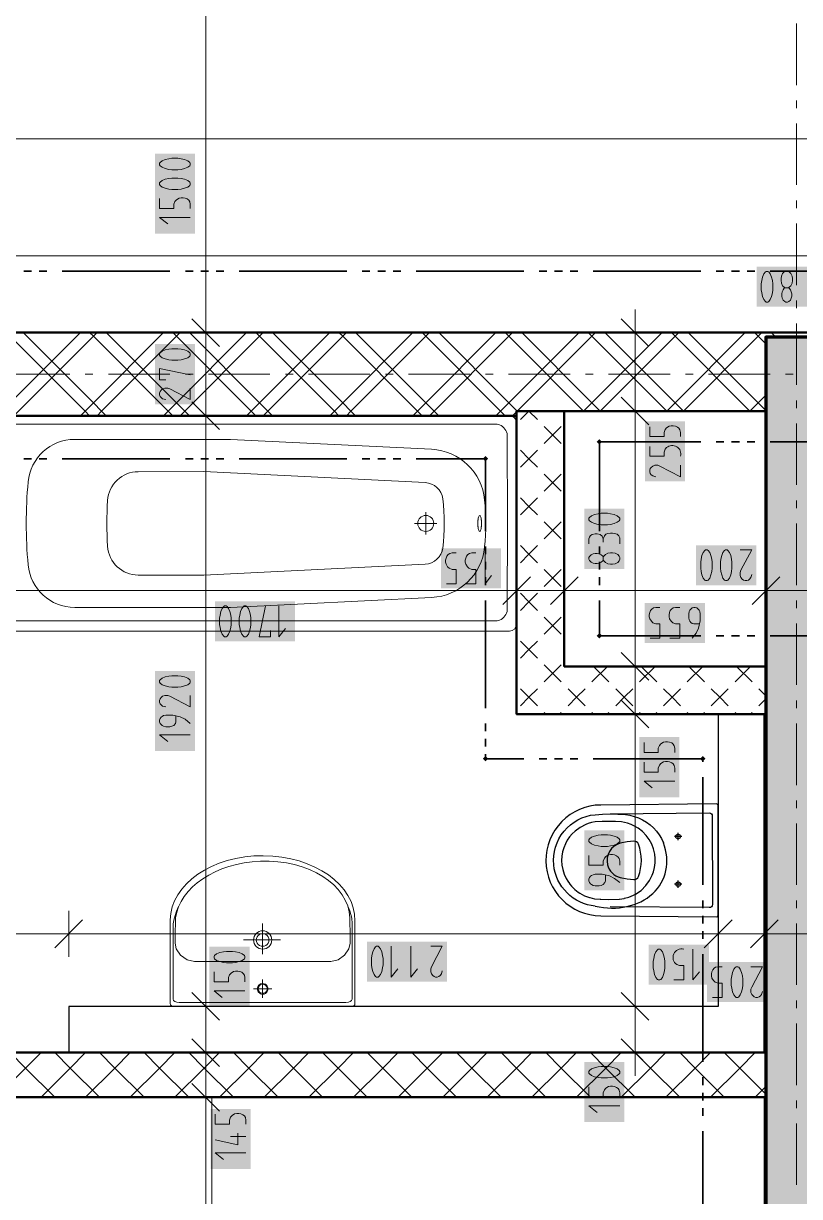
# Model space of a CAD drawing. Header units: millimetres. Extents: x 0 to 594, y 0 to 420.
# Drawn here: x 212.02 to 235.12, y 196.86 to 231.78 of the extents above; entities that cross this region are included whole.
import ezdxf

# ---------------------------------------------------------------- set-up
doc = ezdxf.new("R2010")
doc.units = ezdxf.units.MM
doc.header["$LTSCALE"] = 8
for name, color, linetype in [('PDF_Instalacni prizdivka do 1m', 7, 'Continuous'), ('PDF_Koty delkove', 7, 'Continuous'), ('PDF_Kuchyne', 7, 'Continuous'), ('PDF_Osy hlavni', 7, 'Continuous'), ('PDF_Pozarni useky', 7, 'Continuous'), ('PDF_Pricky CP', 7, 'Continuous'), ('PDF_Pricky zdene', 7, 'Continuous'), ('PDF_Sanita', 7, 'Continuous'), ('PDF_Steny akusticke', 7, 'Continuous'), ('PDF_Steny obvodove nosne', 7, 'Continuous')]:
    doc.layers.add(name, color=color, linetype=linetype)

msp = doc.modelspace()

# ---------------------------------------------------------------- hatches: boundary and pattern name
at = {"layer": 'PDF_Steny obvodove nosne', "true_color": 0xc0c0c0, "transparency": 33554559}
msp.add_hatch(color=9, dxfattribs=at).paths.add_polyline_path([(235.946, 143.443), (235.946, 222.437), (234.114, 222.437), (234.114, 143.26), (235.946, 143.26)])

# ---------------------------------------------------------------- linework, layer by layer
at = {"layer": 'PDF_Instalacni prizdivka do 1m', "lineweight": 25}
msp.add_lwpolyline([(234.068, 201.143), (234.068, 211.218), (232.694, 211.218), (232.694, 202.517), (213.369, 202.517), (213.369, 201.143), (232.694, 201.143)], close=True, dxfattribs=at)
at = {"layer": 'PDF_Koty delkove', "lineweight": 18}
for points in [[(217.445, 145.412), (217.445, 177.641), (217.445, 178.992), (217.445, 192.742), (217.445, 199.815), (217.445, 201.143), (217.445, 202.517), (217.445, 220.102), (217.445, 222.575), (217.445, 236.313), (217.445, 238.603), (217.445, 241.075), (217.445, 268.231), (217.445, 269.559), (217.445, 288.838), (217.445, 313.476), (217.445, 316.956)], [(492.987, 228.341), (475.377, 228.341), (472.422, 228.341), (457.634, 228.341), (456.306, 228.341), (177.604, 228.341)], [(216.62, 227.177), (216.437, 227.177), (216.346, 227.165), (216.239, 227.141), (216.148, 227.104), (216.086, 227.056), (216.072, 227.031), (216.072, 226.982), (216.086, 226.957), (216.148, 226.909), (216.239, 226.872), (216.346, 226.847), (216.437, 226.835), (216.62, 226.835), (216.712, 226.847), (216.819, 226.872), (216.91, 226.909), (216.972, 226.957), (216.987, 226.982), (216.987, 227.031), (216.972, 227.056), (216.91, 227.104), (216.819, 227.141), (216.712, 227.165), (216.62, 227.177)], [(216.072, 226.566), (216.072, 226.273), (216.498, 226.273), (216.498, 226.395), (216.529, 226.48), (216.575, 226.529), (216.651, 226.578), (216.712, 226.59), (216.773, 226.59), (216.834, 226.578), (216.895, 226.554), (216.941, 226.517), (216.972, 226.468), (216.987, 226.395), (216.987, 226.273)], [(216.987, 226.003), (216.072, 226.003), (216.315, 225.808)], [(309.033, 224.856), (299.096, 224.856), (296.76, 224.856), (288.7, 224.856), (286.365, 224.856), (276.428, 224.856), (269.742, 224.856), (200.318, 224.856), (193.632, 224.856), (186.58, 224.856), (177.604, 224.856), (176.276, 224.856), (151.365, 224.856)], [(234.809, 224.382), (234.76, 224.398), (234.712, 224.398), (234.663, 224.382), (234.613, 224.337), (234.577, 224.26), (234.565, 224.184)], [(234.565, 224.184), (234.565, 224.122), (234.577, 224.046), (234.613, 223.97), (234.663, 223.924), (234.687, 223.909), (234.785, 223.909), (234.809, 223.924), (234.858, 223.97), (234.895, 224.046), (234.908, 224.122), (234.908, 224.184), (234.895, 224.26), (234.858, 224.337), (234.809, 224.382)], [(234.785, 223.909), (234.809, 223.893), (234.846, 223.847), (234.87, 223.787), (234.883, 223.726), (234.883, 223.664), (234.87, 223.604), (234.846, 223.542), (234.797, 223.497), (234.76, 223.482), (234.712, 223.482), (234.675, 223.497), (234.626, 223.542), (234.602, 223.604), (234.589, 223.664), (234.589, 223.726), (234.602, 223.787), (234.626, 223.847), (234.663, 223.893), (234.687, 223.909)], [(230.224, 222.575), (230.224, 223.262)], [(217.857, 222.163), (217.033, 222.987)], [(230.636, 222.163), (229.812, 222.987)], [(218.132, 222.575), (217.445, 222.575), (216.758, 222.575)], [(230.911, 222.575), (230.224, 222.575), (229.537, 222.575)], [(230.224, 201.143), (230.224, 201.189), (230.224, 202.517), (230.224, 203.104), (230.224, 211.218), (230.224, 212.637), (230.224, 220.239), (230.224, 222.575)], [(216.62, 222.097), (216.437, 222.097), (216.346, 222.084), (216.239, 222.06), (216.148, 222.023), (216.086, 221.975), (216.072, 221.95), (216.072, 221.902), (216.086, 221.877), (216.148, 221.828)], [(216.148, 221.828), (216.239, 221.792), (216.346, 221.767), (216.437, 221.754), (216.62, 221.754), (216.712, 221.767), (216.819, 221.792), (216.91, 221.828), (216.972, 221.877), (216.987, 221.902), (216.987, 221.95), (216.972, 221.975), (216.91, 222.023), (216.819, 222.06), (216.712, 222.084), (216.62, 222.097)], [(216.254, 221.167), (216.072, 221.167), (216.072, 221.51), (216.987, 221.314)], [(216.987, 220.923), (216.987, 220.58), (216.377, 220.898), (216.315, 220.923), (216.224, 220.923), (216.163, 220.898), (216.117, 220.862), (216.086, 220.825), (216.072, 220.776), (216.072, 220.727), (216.086, 220.678), (216.117, 220.642), (216.163, 220.605), (216.254, 220.58)], [(217.857, 219.69), (217.033, 220.514)], [(230.636, 219.827), (229.812, 220.651)], [(218.132, 220.102), (217.445, 220.102), (216.758, 220.102)], [(230.911, 220.239), (230.224, 220.239), (229.537, 220.239)], [(230.658, 219.775), (230.658, 219.482), (231.085, 219.482), (231.085, 219.604), (231.116, 219.689), (231.162, 219.739), (231.238, 219.787), (231.298, 219.799), (231.359, 219.799), (231.421, 219.787), (231.481, 219.763), (231.527, 219.726), (231.558, 219.678), (231.574, 219.604), (231.574, 219.482)], [(231.574, 218.625), (231.574, 218.283), (230.963, 218.601), (230.901, 218.625), (230.81, 218.625), (230.749, 218.601), (230.704, 218.564), (230.672, 218.528), (230.658, 218.478), (230.658, 218.43), (230.672, 218.381), (230.704, 218.344), (230.749, 218.307), (230.84, 218.283)], [(228.85, 216.292), (228.85, 216.439), (228.865, 216.488), (228.896, 216.536), (228.942, 216.561), (229.033, 216.586), (229.094, 216.586), (229.186, 216.561), (229.247, 216.512), (229.277, 216.439), (229.277, 216.341)], [(229.735, 216.524), (229.689, 216.573), (229.613, 216.597), (229.552, 216.61), (229.491, 216.61), (229.414, 216.597), (229.354, 216.573), (229.308, 216.524), (229.277, 216.439)], [(229.766, 216.292), (229.766, 216.463), (229.735, 216.524)], [(224.607, 215.101), (224.901, 215.101), (224.901, 215.528), (224.778, 215.528), (224.693, 215.559), (224.644, 215.604), (224.596, 215.68), (224.583, 215.741), (224.583, 215.802), (224.596, 215.864), (224.62, 215.924), (224.656, 215.97), (224.705, 216.001), (224.778, 216.017), (224.901, 216.017)], [(225.194, 215.101), (225.488, 215.101), (225.488, 215.528), (225.365, 215.528), (225.28, 215.559), (225.231, 215.604), (225.183, 215.68), (225.17, 215.741), (225.17, 215.802), (225.183, 215.864), (225.207, 215.924), (225.244, 215.97), (225.292, 216.001), (225.365, 216.017), (225.488, 216.017)], [(225.757, 216.017), (225.757, 215.101), (225.952, 215.344)], [(229.277, 215.802), (229.262, 215.778), (229.216, 215.742), (229.155, 215.717), (229.094, 215.705), (229.033, 215.705), (228.972, 215.717), (228.911, 215.742), (228.865, 215.791), (228.85, 215.827), (228.85, 215.876), (228.865, 215.913), (228.911, 215.962), (228.972, 215.986), (229.033, 215.998), (229.094, 215.998), (229.155, 215.986), (229.216, 215.962), (229.262, 215.925), (229.277, 215.901)], [(229.552, 216.023), (229.491, 216.023), (229.414, 216.01), (229.338, 215.974), (229.293, 215.925), (229.277, 215.901), (229.277, 215.802), (229.293, 215.778), (229.338, 215.729), (229.414, 215.692), (229.491, 215.68), (229.552, 215.68), (229.628, 215.692), (229.705, 215.729), (229.751, 215.778), (229.766, 215.827), (229.766, 215.876), (229.751, 215.925), (229.705, 215.974), (229.628, 216.01), (229.552, 216.023)], [(232.481, 215.362), (232.506, 215.469), (232.518, 215.559), (232.518, 215.743), (232.506, 215.834), (232.481, 215.941), (232.444, 216.033), (232.396, 216.094), (232.371, 216.11), (232.322, 216.11), (232.297, 216.094), (232.249, 216.033), (232.212, 215.941), (232.188, 215.834), (232.175, 215.743)], [(233.35, 216.11), (233.692, 216.11), (233.374, 215.499), (233.35, 215.438), (233.35, 215.346), (233.374, 215.285), (233.411, 215.24), (233.447, 215.209), (233.496, 215.194), (233.545, 215.194), (233.594, 215.209), (233.631, 215.24), (233.667, 215.285), (233.692, 215.376)], [(226.695, 215.583), (226.695, 214.896), (226.695, 214.209)], [(228.115, 215.583), (228.115, 214.896), (228.115, 214.209)], [(232.175, 215.743), (232.175, 215.559), (232.188, 215.469), (232.212, 215.362), (232.249, 215.27), (232.297, 215.209), (232.322, 215.194), (232.371, 215.194), (232.396, 215.209), (232.444, 215.27), (232.481, 215.362)], [(234.114, 215.583), (234.114, 214.896), (234.114, 214.209)], [(227.108, 215.308), (226.283, 214.484)], [(228.527, 215.308), (227.703, 214.484)], [(234.526, 215.308), (233.702, 214.484)], [(235.946, 214.896), (234.114, 214.896), (228.115, 214.896), (226.695, 214.896), (211.126, 214.896), (202.791, 214.896)], [(218.445, 213.887), (218.458, 213.797), (218.482, 213.69), (218.519, 213.598), (218.567, 213.537), (218.592, 213.522), (218.641, 213.522), (218.666, 213.537), (218.714, 213.598), (218.751, 213.69), (218.776, 213.797), (218.788, 213.887), (218.788, 214.071), (218.776, 214.162), (218.751, 214.269), (218.714, 214.361), (218.666, 214.422), (218.641, 214.438), (218.592, 214.438), (218.567, 214.422), (218.519, 214.361), (218.482, 214.269), (218.458, 214.162), (218.445, 214.071)], [(219.375, 213.704), (219.375, 213.522), (219.033, 213.522), (219.228, 214.438)], [(219.62, 214.438), (219.62, 213.522), (219.815, 213.766)], [(218.445, 214.071), (218.445, 213.887)], [(230.669, 213.477), (230.963, 213.477), (230.963, 213.904), (230.84, 213.904), (230.755, 213.935), (230.706, 213.981), (230.658, 214.057), (230.645, 214.118), (230.645, 214.179), (230.658, 214.24), (230.682, 214.301), (230.719, 214.347), (230.767, 214.378), (230.84, 214.393), (230.963, 214.393)], [(231.257, 213.477), (231.55, 213.477), (231.55, 213.904), (231.428, 213.904), (231.342, 213.935), (231.293, 213.981), (231.245, 214.057), (231.232, 214.118), (231.232, 214.179), (231.245, 214.24), (231.269, 214.301), (231.306, 214.347), (231.354, 214.378), (231.428, 214.393), (231.55, 214.393)], [(232.137, 213.904), (231.966, 213.904), (231.917, 213.92), (231.88, 213.95), (231.856, 213.981), (231.832, 214.026), (231.819, 214.087), (231.819, 214.209), (231.832, 214.271), (231.856, 214.316), (231.88, 214.347), (231.917, 214.378), (231.966, 214.393), (232.015, 214.393), (232.064, 214.378), (232.1, 214.347), (232.125, 214.316), (232.15, 214.271), (232.162, 214.209), (232.162, 213.996), (232.113, 213.782), (232.04, 213.629), (231.917, 213.477)], [(230.636, 212.225), (229.812, 213.05)], [(230.911, 212.637), (230.224, 212.637), (229.537, 212.637)], [(216.987, 211.774), (216.987, 211.432), (216.377, 211.75), (216.315, 211.774), (216.224, 211.774), (216.163, 211.75), (216.117, 211.713), (216.086, 211.677), (216.072, 211.628), (216.072, 211.579), (216.086, 211.53), (216.117, 211.493), (216.163, 211.457)], [(230.636, 210.806), (229.812, 211.63)], [(216.163, 211.457), (216.254, 211.432)], [(216.987, 210.943), (216.834, 211.065), (216.681, 211.139), (216.468, 211.187), (216.254, 211.187), (216.193, 211.175), (216.148, 211.151), (216.117, 211.126), (216.086, 211.09), (216.072, 211.041), (216.072, 210.992), (216.086, 210.943), (216.117, 210.906), (216.148, 210.882), (216.193, 210.857), (216.254, 210.845), (216.377, 210.845), (216.437, 210.857), (216.498, 210.882), (216.544, 210.943), (216.56, 210.992), (216.56, 211.163)], [(230.911, 211.218), (230.224, 211.218), (229.537, 211.218)], [(216.987, 210.6), (216.072, 210.6), (216.315, 210.405)], [(230.488, 210.372), (230.488, 210.079), (230.914, 210.079), (230.914, 210.201), (230.946, 210.286), (230.991, 210.336), (231.067, 210.384), (231.128, 210.397), (231.189, 210.397), (231.251, 210.384), (231.311, 210.36), (231.357, 210.323), (231.388, 210.275), (231.404, 210.201), (231.404, 210.079)], [(230.488, 209.785), (230.488, 209.492), (230.914, 209.492), (230.914, 209.614), (230.946, 209.699), (230.991, 209.749), (231.067, 209.797), (231.128, 209.809), (231.189, 209.809), (231.251, 209.797), (231.311, 209.773), (231.357, 209.736), (231.388, 209.688), (231.404, 209.614), (231.404, 209.492)], [(231.404, 209.222), (230.488, 209.222), (230.731, 209.027)], [(228.865, 207.504), (228.85, 207.479), (228.85, 207.431), (228.865, 207.406), (228.926, 207.357), (229.018, 207.321), (229.125, 207.296), (229.216, 207.283), (229.399, 207.283), (229.491, 207.296), (229.598, 207.321), (229.689, 207.357), (229.751, 207.406), (229.766, 207.431), (229.766, 207.479), (229.751, 207.504), (229.689, 207.553), (229.598, 207.589), (229.491, 207.613), (229.399, 207.626)], [(229.399, 207.626), (229.216, 207.626), (229.125, 207.613), (229.018, 207.589), (228.926, 207.553), (228.865, 207.504)], [(228.85, 207.015), (228.85, 206.721), (229.277, 206.721), (229.277, 206.844), (229.308, 206.929), (229.354, 206.978), (229.43, 207.026), (229.491, 207.039), (229.552, 207.039), (229.613, 207.026), (229.674, 207.002), (229.719, 206.965), (229.751, 206.917), (229.766, 206.844), (229.766, 206.721)], [(229.766, 206.207), (229.613, 206.33), (229.46, 206.403), (229.247, 206.452), (229.033, 206.452), (228.972, 206.439), (228.926, 206.415), (228.896, 206.391), (228.865, 206.354), (228.85, 206.305), (228.85, 206.257), (228.865, 206.207), (228.896, 206.171), (228.926, 206.146), (228.972, 206.121), (229.033, 206.109), (229.155, 206.109), (229.216, 206.121), (229.277, 206.146), (229.323, 206.207), (229.338, 206.257), (229.338, 206.428)], [(213.369, 205.366), (213.369, 204.679), (213.369, 203.992)], [(232.694, 205.366), (232.694, 204.679), (232.694, 203.992)], [(234.068, 205.366), (234.068, 204.679), (234.068, 203.992)], [(213.782, 205.091), (212.957, 204.267)], [(233.107, 205.091), (232.282, 204.267)], [(234.48, 205.091), (233.656, 204.267)], [(268.276, 204.679), (267.269, 204.679), (257.148, 204.679), (237.457, 204.679), (235.946, 204.679), (234.068, 204.679), (232.694, 204.679), (213.369, 204.679), (202.791, 204.679), (201.784, 204.679)], [(222.967, 204.31), (222.967, 203.394)], [(223.554, 204.31), (223.554, 203.394), (223.75, 203.638)], [(224.142, 204.31), (224.484, 204.31), (224.166, 203.699), (224.142, 203.638), (224.142, 203.546), (224.166, 203.486), (224.202, 203.44), (224.239, 203.409), (224.288, 203.394), (224.337, 203.394), (224.386, 203.409), (224.423, 203.44), (224.459, 203.486), (224.484, 203.576)], [(218.244, 204.157), (218.061, 204.157), (217.97, 204.145), (217.863, 204.121), (217.771, 204.084), (217.71, 204.035), (217.695, 204.01), (217.695, 203.962), (217.71, 203.937), (217.771, 203.889)], [(217.771, 203.889), (217.863, 203.852), (217.97, 203.827), (218.061, 203.815), (218.244, 203.815), (218.335, 203.827), (218.443, 203.852), (218.534, 203.889), (218.596, 203.937), (218.611, 203.962), (218.611, 204.01), (218.596, 204.035), (218.534, 204.084), (218.443, 204.121), (218.335, 204.145), (218.244, 204.157)], [(231.94, 204.221), (231.94, 203.305), (232.135, 203.549)], [(222.967, 203.394), (223.163, 203.638)], [(232.521, 202.784), (232.815, 202.784), (232.815, 203.211), (232.692, 203.211), (232.607, 203.242), (232.558, 203.288), (232.51, 203.364), (232.497, 203.424), (232.497, 203.486), (232.51, 203.547), (232.534, 203.608), (232.571, 203.653), (232.619, 203.684), (232.692, 203.7), (232.815, 203.7)], [(233.671, 203.7), (234.014, 203.7), (233.696, 203.089), (233.671, 203.028), (233.671, 202.936), (233.696, 202.876), (233.732, 202.83), (233.769, 202.799), (233.818, 202.784), (233.867, 202.784), (233.916, 202.799), (233.953, 202.83), (233.989, 202.876), (234.014, 202.966)], [(217.695, 203.546), (217.695, 203.252), (218.122, 203.252), (218.122, 203.375), (218.153, 203.46), (218.199, 203.509), (218.275, 203.558), (218.335, 203.57), (218.397, 203.57), (218.458, 203.558), (218.519, 203.533), (218.564, 203.497), (218.596, 203.448), (218.611, 203.375), (218.611, 203.252)], [(217.857, 202.105), (217.033, 202.929)], [(218.611, 202.983), (217.695, 202.983), (217.939, 202.788)], [(230.636, 202.105), (229.812, 202.929)], [(218.132, 202.517), (217.445, 202.517), (216.758, 202.517)], [(230.911, 202.517), (230.224, 202.517), (229.537, 202.517)], [(217.857, 200.731), (217.033, 201.555)], [(230.636, 200.731), (229.812, 201.555)], [(218.132, 201.143), (217.445, 201.143), (216.758, 201.143)], [(230.911, 201.143), (230.224, 201.143), (229.537, 201.143)], [(230.224, 201.143), (230.224, 200.456)], [(229.399, 200.731), (229.216, 200.731), (229.125, 200.719), (229.018, 200.695), (228.926, 200.658), (228.865, 200.609), (228.85, 200.584), (228.85, 200.536), (228.865, 200.511), (228.926, 200.463), (229.018, 200.426), (229.125, 200.401), (229.216, 200.388), (229.399, 200.388), (229.491, 200.401)], [(229.491, 200.401), (229.598, 200.426), (229.689, 200.463), (229.751, 200.511), (229.766, 200.536), (229.766, 200.584), (229.751, 200.609), (229.689, 200.658), (229.598, 200.695), (229.491, 200.719), (229.399, 200.731)], [(217.857, 199.403), (217.033, 200.227)], [(228.85, 200.12), (228.85, 199.826), (229.277, 199.826), (229.277, 199.949), (229.308, 200.034), (229.354, 200.083), (229.43, 200.132), (229.491, 200.144), (229.552, 200.144), (229.613, 200.132), (229.674, 200.107), (229.719, 200.071), (229.751, 200.022), (229.766, 199.949), (229.766, 199.826)], [(218.132, 199.815), (217.445, 199.815), (216.758, 199.815)], [(229.766, 199.557), (228.85, 199.557), (229.094, 199.362)], [(217.727, 199.308), (217.727, 199.014), (218.153, 199.014), (218.153, 199.137), (218.185, 199.222), (218.23, 199.271), (218.306, 199.32), (218.367, 199.332), (218.428, 199.332), (218.49, 199.32), (218.55, 199.295), (218.596, 199.259), (218.627, 199.21), (218.643, 199.137), (218.643, 199.014)], [(218.398, 198.745), (218.398, 198.402), (217.727, 198.55)], [(218.643, 198.647), (218.185, 198.647)], [(218.643, 198.158), (217.727, 198.158), (217.97, 197.963)]]:
    msp.add_lwpolyline(points, dxfattribs=at)
for points in [[(216.62, 227.764), (216.437, 227.764), (216.346, 227.752), (216.239, 227.728), (216.148, 227.691), (216.086, 227.643), (216.072, 227.618), (216.072, 227.569), (216.086, 227.544), (216.148, 227.496), (216.239, 227.459), (216.346, 227.434), (216.437, 227.422), (216.62, 227.422), (216.712, 227.434), (216.819, 227.459), (216.91, 227.496), (216.972, 227.544), (216.987, 227.569), (216.987, 227.618), (216.972, 227.643), (216.91, 227.691), (216.819, 227.728), (216.712, 227.752)], [(233.978, 224.031), (233.978, 223.847), (233.99, 223.757), (234.015, 223.65), (234.051, 223.558), (234.1, 223.497), (234.125, 223.482), (234.173, 223.482), (234.198, 223.497), (234.246, 223.558), (234.283, 223.65), (234.308, 223.757), (234.321, 223.847), (234.321, 224.031), (234.308, 224.122), (234.283, 224.229), (234.246, 224.321), (234.198, 224.382), (234.173, 224.398), (234.125, 224.398), (234.1, 224.382), (234.051, 224.321), (234.015, 224.229), (233.99, 224.122)], [(229.399, 217.197), (229.216, 217.197), (229.125, 217.184), (229.018, 217.16), (228.926, 217.123), (228.865, 217.075), (228.85, 217.05), (228.85, 217.002), (228.865, 216.977), (228.926, 216.928), (229.018, 216.892), (229.125, 216.867), (229.216, 216.854), (229.399, 216.854), (229.491, 216.867), (229.598, 216.892), (229.689, 216.928), (229.751, 216.977), (229.766, 217.002), (229.766, 217.05), (229.751, 217.075), (229.689, 217.123), (229.598, 217.16), (229.491, 217.184)], [(232.763, 215.743), (232.763, 215.559), (232.775, 215.469), (232.799, 215.362), (232.836, 215.27), (232.884, 215.209), (232.909, 215.194), (232.958, 215.194), (232.983, 215.209), (233.031, 215.27), (233.068, 215.362), (233.093, 215.469), (233.105, 215.559), (233.105, 215.743), (233.093, 215.834), (233.068, 215.941), (233.031, 216.033), (232.983, 216.094), (232.958, 216.11), (232.909, 216.11), (232.884, 216.094), (232.836, 216.033), (232.799, 215.941), (232.775, 215.834)], [(217.858, 214.071), (217.858, 213.887), (217.871, 213.797), (217.895, 213.69), (217.932, 213.598), (217.98, 213.537), (218.005, 213.522), (218.054, 213.522), (218.079, 213.537), (218.127, 213.598), (218.164, 213.69), (218.189, 213.797), (218.201, 213.887), (218.201, 214.071), (218.189, 214.162), (218.164, 214.269), (218.127, 214.361), (218.079, 214.422), (218.054, 214.438), (218.005, 214.438), (217.98, 214.422), (217.932, 214.361), (217.895, 214.269), (217.871, 214.162)], [(216.62, 212.361), (216.437, 212.361), (216.346, 212.349), (216.239, 212.325), (216.148, 212.288), (216.086, 212.24), (216.072, 212.215), (216.072, 212.166), (216.086, 212.141), (216.148, 212.093), (216.239, 212.056), (216.346, 212.031), (216.437, 212.019), (216.62, 212.019), (216.712, 212.031), (216.819, 212.056), (216.91, 212.093), (216.972, 212.141), (216.987, 212.166), (216.987, 212.215), (216.972, 212.24), (216.91, 212.288), (216.819, 212.325), (216.712, 212.349)], [(222.38, 203.943), (222.38, 203.759), (222.393, 203.669), (222.417, 203.562), (222.454, 203.47), (222.502, 203.409), (222.527, 203.394), (222.575, 203.394), (222.6, 203.409), (222.649, 203.47), (222.686, 203.562), (222.71, 203.669), (222.723, 203.759), (222.723, 203.943), (222.71, 204.034), (222.686, 204.141), (222.649, 204.233), (222.6, 204.294), (222.575, 204.31), (222.527, 204.31), (222.502, 204.294), (222.454, 204.233), (222.417, 204.141), (222.393, 204.034)], [(230.765, 203.854), (230.765, 203.67), (230.778, 203.58), (230.802, 203.473), (230.839, 203.381), (230.887, 203.32), (230.912, 203.305), (230.961, 203.305), (230.986, 203.32), (231.034, 203.381), (231.071, 203.473), (231.096, 203.58), (231.108, 203.67), (231.108, 203.854), (231.096, 203.945), (231.071, 204.052), (231.034, 204.144), (230.986, 204.205), (230.961, 204.221), (230.912, 204.221), (230.887, 204.205), (230.839, 204.144), (230.802, 204.052), (230.778, 203.945)], [(233.084, 203.333), (233.084, 203.15), (233.097, 203.059), (233.121, 202.952), (233.158, 202.86), (233.206, 202.799), (233.231, 202.784), (233.28, 202.784), (233.305, 202.799), (233.353, 202.86), (233.39, 202.952), (233.415, 203.059), (233.427, 203.15), (233.427, 203.333), (233.415, 203.424), (233.39, 203.531), (233.353, 203.623), (233.305, 203.684), (233.28, 203.7), (233.231, 203.7), (233.206, 203.684), (233.158, 203.623), (233.121, 203.531), (233.097, 203.424)]]:
    msp.add_lwpolyline(points, close=True, dxfattribs=at)
for points in [[(230.658, 219.188), (230.658, 218.895), (231.085, 218.895), (231.085, 219.017), (231.116, 219.102), (231.162, 219.151, -0.753191), (231.574, 218.895)], [(231.377, 203.305), (231.67, 203.305), (231.67, 203.732), (231.548, 203.732), (231.463, 203.763, -0.84387), (231.67, 204.221)]]:
    msp.add_lwpolyline(points, format="xyb", dxfattribs=at)
at = {"layer": 'PDF_Koty delkove', "color": 7, "lineweight": 18, "true_color": 0xffffff, "transparency": 33554559}
for points in [[(217.125, 225.523), (217.125, 227.902), (215.934, 225.523), (215.934, 227.902)], [(236.219, 224.535), (233.841, 224.535), (236.219, 223.345), (233.841, 223.345)], [(217.125, 220.443), (217.125, 222.234), (215.934, 220.443), (215.934, 222.234)], [(231.711, 218.145), (231.711, 219.937), (230.52, 218.145), (230.52, 219.937)], [(229.904, 215.543), (229.904, 217.334), (228.713, 215.543), (228.713, 217.334)], [(226.237, 216.154), (224.446, 216.154), (226.237, 214.963), (224.446, 214.963)], [(233.83, 216.247), (232.038, 216.247), (233.83, 215.057), (232.038, 215.057)], [(220.1, 214.575), (217.721, 214.575), (220.1, 213.385), (217.721, 213.385)], [(232.3, 214.531), (230.508, 214.531), (232.3, 213.34), (230.508, 213.34)], [(217.125, 210.12), (217.125, 212.499), (215.934, 210.12), (215.934, 212.499)], [(231.541, 208.742), (231.541, 210.534), (230.35, 208.742), (230.35, 210.534)], [(229.904, 205.972), (229.904, 207.763), (228.713, 205.972), (228.713, 207.763)], [(218.749, 202.503), (218.749, 204.294), (217.558, 202.503), (217.558, 204.294)], [(224.622, 204.447), (222.243, 204.447), (224.622, 203.257), (222.243, 203.257)], [(232.42, 204.358), (230.628, 204.358), (232.42, 203.168), (230.628, 203.168)], [(234.152, 203.837), (232.36, 203.837), (234.152, 202.647), (232.36, 202.647)], [(229.904, 199.077), (229.904, 200.868), (228.713, 199.077), (228.713, 200.868)], [(218.78, 197.678), (218.78, 199.469), (217.589, 197.678), (217.589, 199.469)]]:
    msp.add_solid(points, dxfattribs=at)
at = {"layer": 'PDF_Kuchyne', "lineweight": 13}
msp.add_lwpolyline([(234.068, 183.329), (234.068, 177.834), (223.078, 177.834), (223.078, 183.329), (228.573, 183.329), (228.573, 194.32), (217.628, 194.32), (217.628, 199.815), (234.068, 199.815), (234.068, 194.32)], dxfattribs=at)
at = {"layer": 'PDF_Osy hlavni', "lineweight": 18}
for points in [[(235.03, 229.945), (235.03, 231.777)], [(235.03, 229.258), (235.03, 229.487)], [(235.03, 226.969), (235.03, 228.8)], [(235.03, 226.282), (235.03, 226.511)], [(235.03, 223.992), (235.03, 225.824)], [(235.03, 223.305), (235.03, 223.534)], [(235.03, 221.016), (235.03, 222.847)], [(213.404, 221.338), (211.573, 221.338)], [(214.091, 221.338), (213.862, 221.338)], [(216.381, 221.338), (214.549, 221.338)], [(217.068, 221.338), (216.839, 221.338)], [(219.357, 221.338), (217.526, 221.338)], [(220.044, 221.338), (219.815, 221.338)], [(222.334, 221.338), (220.502, 221.338)], [(223.021, 221.338), (222.792, 221.338)], [(225.311, 221.338), (223.479, 221.338)], [(225.998, 221.338), (225.769, 221.338)], [(228.287, 221.338), (226.456, 221.338)], [(228.974, 221.338), (228.745, 221.338)], [(231.264, 221.338), (229.432, 221.338)], [(231.951, 221.338), (231.722, 221.338)], [(234.24, 221.338), (232.409, 221.338)], [(234.927, 221.338), (234.698, 221.338)], [(235.03, 220.329), (235.03, 220.558)], [(235.03, 218.039), (235.03, 219.871)], [(235.03, 217.352), (235.03, 217.581)], [(235.03, 215.062), (235.03, 216.894)], [(235.03, 214.375), (235.03, 214.604)], [(235.03, 212.086), (235.03, 213.917)], [(235.03, 211.399), (235.03, 211.628)], [(235.03, 209.109), (235.03, 210.941)], [(235.03, 208.422), (235.03, 208.651)], [(235.03, 206.133), (235.03, 207.964)], [(235.03, 205.446), (235.03, 205.675)], [(235.03, 203.156), (235.03, 204.988)], [(235.03, 202.469), (235.03, 202.698)], [(235.03, 200.179), (235.03, 202.011)], [(235.03, 199.492), (235.03, 199.721)], [(235.03, 197.203), (235.03, 199.034)]]:
    msp.add_lwpolyline(points, dxfattribs=at)
at = {"layer": 'PDF_Pozarni useky', "lineweight": 35}
for points in [[(212.259, 224.406), (212.03, 224.406)], [(212.717, 224.406), (212.488, 224.406)], [(216.381, 224.406), (213.175, 224.406)], [(217.068, 224.406), (216.839, 224.406)], [(217.526, 224.406), (217.297, 224.406)], [(217.984, 224.406), (217.755, 224.406)], [(221.647, 224.406), (218.442, 224.406)], [(222.334, 224.406), (222.105, 224.406)], [(222.792, 224.406), (222.563, 224.406)], [(223.25, 224.406), (223.021, 224.406)], [(226.913, 224.406), (223.708, 224.406)], [(227.6, 224.406), (227.371, 224.406)], [(228.058, 224.406), (227.829, 224.406)], [(228.516, 224.406), (228.287, 224.406)], [(232.18, 224.406), (228.974, 224.406)], [(232.867, 224.406), (232.638, 224.406)], [(233.325, 224.406), (233.096, 224.406)], [(233.783, 224.406), (233.554, 224.406)], [(237.446, 224.406), (234.24, 224.406)], [(232.18, 219.323), (229.159, 219.323), (229.159, 216.665)], [(232.867, 219.323), (232.638, 219.323)], [(233.325, 219.323), (233.096, 219.323)], [(233.783, 219.323), (233.554, 219.323)], [(237.446, 219.323), (234.24, 219.323)], [(212.26, 218.82), (212.031, 218.82)], [(212.718, 218.82), (212.489, 218.82)], [(216.381, 218.82), (213.176, 218.82)], [(217.068, 218.82), (216.839, 218.82)], [(217.526, 218.82), (217.297, 218.82)], [(217.984, 218.82), (217.755, 218.82)], [(221.647, 218.82), (218.442, 218.82)], [(222.334, 218.82), (222.105, 218.82)], [(222.792, 218.82), (222.563, 218.82)], [(223.25, 218.82), (223.021, 218.82)], [(225.77, 216.665), (225.77, 218.82), (223.708, 218.82)], [(225.77, 215.978), (225.77, 216.207)], [(229.159, 215.978), (229.159, 216.207)], [(225.77, 215.52), (225.77, 215.749)], [(229.159, 215.52), (229.159, 215.749)], [(225.77, 215.062), (225.77, 215.291)], [(229.159, 215.062), (229.159, 215.291)], [(225.77, 211.399), (225.77, 214.604)], [(232.18, 213.553), (229.159, 213.553), (229.159, 214.604)], [(232.867, 213.553), (232.638, 213.553)], [(233.325, 213.553), (233.096, 213.553)], [(233.783, 213.553), (233.554, 213.553)], [(237.446, 213.553), (234.24, 213.553)], [(225.77, 210.712), (225.77, 210.941)], [(225.77, 210.254), (225.77, 210.483)], [(225.77, 209.89), (225.77, 210.025)], [(226.913, 209.89), (225.77, 209.89)], [(227.6, 209.89), (227.371, 209.89)], [(228.058, 209.89), (227.829, 209.89)], [(228.516, 209.89), (228.287, 209.89)], [(232.18, 209.89), (228.974, 209.89)], [(232.237, 209.796), (232.237, 209.89)], [(232.237, 206.133), (232.237, 209.338)], [(232.237, 205.446), (232.237, 205.675)], [(232.237, 204.988), (232.237, 205.217)], [(232.237, 204.53), (232.237, 204.759)], [(232.237, 200.866), (232.237, 204.072)], [(232.237, 200.179), (232.237, 200.408)], [(232.237, 199.721), (232.237, 199.95)], [(232.237, 199.263), (232.237, 199.492)], [(232.237, 195.6), (232.237, 198.805)]]:
    msp.add_lwpolyline(points, dxfattribs=at)
at = {"layer": 'PDF_Pozarni useky', "lineweight": 35, "transparency": 33554559}
for points in [[(229.239, 219.323), (229.159, 219.243), (229.159, 219.403), (229.079, 219.323)], [(229.159, 219.243), (229.079, 219.323), (229.239, 219.323), (229.159, 219.403)], [(225.85, 218.82), (225.77, 218.739), (225.77, 218.9), (225.69, 218.82)], [(225.77, 218.739), (225.69, 218.82), (225.85, 218.82), (225.77, 218.9)], [(229.159, 213.473), (229.079, 213.553), (229.239, 213.553), (229.159, 213.633)], [(229.239, 213.553), (229.159, 213.473), (229.159, 213.633), (229.079, 213.553)], [(225.77, 209.81), (225.69, 209.89), (225.85, 209.89), (225.77, 209.97)], [(225.85, 209.89), (225.77, 209.81), (225.77, 209.97), (225.69, 209.89)], [(232.317, 209.89), (232.237, 209.81), (232.237, 209.97), (232.156, 209.89)], [(232.237, 209.81), (232.156, 209.89), (232.317, 209.89), (232.237, 209.97)]]:
    msp.add_solid(points, dxfattribs=at)
at = {"layer": 'PDF_Pricky CP', "lineweight": 50}
msp.add_lwpolyline([(228.115, 211.218), (234.068, 211.218), (234.114, 211.218), (234.114, 212.637), (228.115, 212.637), (228.115, 220.239), (226.695, 220.239), (226.695, 220.102), (226.695, 211.218), (228.115, 211.218)], dxfattribs=at)
at = {"layer": 'PDF_Pricky CP', "lineweight": 9}
for points in [[(227.316, 219.985), (227.062, 220.239), (226.808, 219.985)], [(227.062, 220.239), (227.062, 220.239)], [(227.062, 220.239), (227.062, 220.239)], [(228.026, 219.275), (227.518, 219.783)], [(228.026, 219.783), (227.518, 219.275)], [(227.316, 218.565), (227.062, 218.82), (226.808, 219.074)], [(226.808, 218.565), (227.062, 218.82), (227.316, 219.074)], [(228.026, 217.856), (227.518, 218.364)], [(228.026, 218.364), (227.518, 217.856)], [(227.316, 217.146), (227.062, 217.4), (226.808, 217.654)], [(226.808, 217.146), (227.062, 217.4), (227.316, 217.654)], [(228.026, 216.436), (227.518, 216.944)], [(228.026, 216.944), (227.518, 216.436)], [(227.316, 215.726), (227.062, 215.98), (226.808, 216.234)], [(226.808, 215.726), (227.062, 215.98), (227.316, 216.234)], [(228.026, 215.016), (227.518, 215.525)], [(228.026, 215.525), (227.518, 215.016)], [(227.316, 214.307), (227.062, 214.561), (226.808, 214.815)], [(226.808, 214.307), (227.062, 214.561), (227.316, 214.815)], [(228.026, 213.597), (227.518, 214.105)], [(228.026, 214.105), (227.518, 213.597)], [(227.316, 212.887), (227.062, 213.141), (226.808, 213.395)], [(226.808, 212.887), (227.062, 213.141), (227.316, 213.395)], [(228.026, 212.177), (227.518, 212.685)], [(228.026, 212.685), (227.518, 212.177)], [(229.397, 212.637), (228.937, 212.177)], [(229.445, 212.177), (228.985, 212.637)], [(230.817, 212.637), (230.357, 212.177)], [(230.865, 212.177), (230.405, 212.637)], [(232.237, 212.637), (231.776, 212.177)], [(232.285, 212.177), (231.824, 212.637)], [(233.656, 212.637), (233.196, 212.177)], [(233.704, 212.177), (233.244, 212.637)], [(227.316, 211.467), (227.062, 211.722), (226.808, 211.976)], [(226.808, 211.467), (227.062, 211.722), (227.316, 211.976)], [(228.736, 211.467), (228.481, 211.722), (228.227, 211.976)], [(228.227, 211.467), (228.481, 211.722), (228.736, 211.976)], [(230.155, 211.467), (229.901, 211.722), (229.647, 211.976)], [(229.647, 211.467), (229.901, 211.722), (230.155, 211.976)], [(231.575, 211.467), (231.321, 211.722), (231.067, 211.976)], [(231.067, 211.467), (231.321, 211.722), (231.575, 211.976)], [(232.994, 211.467), (232.74, 211.722), (232.486, 211.976)], [(232.486, 211.467), (232.74, 211.722), (232.994, 211.976)], [(234.114, 211.767), (233.906, 211.976)], [(234.114, 211.676), (233.906, 211.467)], [(227.566, 211.218), (227.518, 211.266)], [(228.026, 211.266), (227.978, 211.218)], [(228.985, 211.218), (228.937, 211.266)], [(229.445, 211.266), (229.397, 211.218)], [(230.405, 211.218), (230.357, 211.266)], [(230.865, 211.266), (230.817, 211.218)], [(231.824, 211.218), (231.776, 211.266)], [(232.285, 211.266), (232.237, 211.218)], [(233.244, 211.218), (233.196, 211.266)], [(233.704, 211.266), (233.656, 211.218)]]:
    msp.add_lwpolyline(points, dxfattribs=at)
at = {"layer": 'PDF_Pricky zdene', "lineweight": 50}
msp.add_lwpolyline([(203.112, 199.357), (203.112, 199.815), (234.068, 199.815), (234.114, 199.815), (234.114, 201.143), (234.068, 201.143), (202.791, 201.143), (201.784, 201.143), (201.784, 200.96), (201.784, 199.815), (201.784, 199.357)], dxfattribs=at)
at = {"layer": 'PDF_Pricky zdene', "lineweight": 9}
for points in [[(212.545, 201.143), (212.087, 200.685), (211.217, 199.815)], [(212.957, 199.815), (212.087, 200.685), (211.629, 201.143)], [(213.873, 201.143), (213.415, 200.685), (212.545, 199.815)], [(214.285, 199.815), (213.415, 200.685), (212.957, 201.143)], [(215.201, 201.143), (214.743, 200.685), (213.873, 199.815)], [(215.613, 199.815), (214.743, 200.685), (214.285, 201.143)], [(216.529, 201.143), (216.071, 200.685), (215.201, 199.815)], [(216.941, 199.815), (216.071, 200.685), (215.613, 201.143)], [(217.857, 201.143), (217.399, 200.685), (216.529, 199.815)], [(218.269, 199.815), (217.399, 200.685), (216.941, 201.143)], [(219.185, 201.143), (218.727, 200.685), (217.857, 199.815)], [(219.597, 199.815), (218.727, 200.685), (218.269, 201.143)], [(220.513, 201.143), (220.055, 200.685), (219.185, 199.815)], [(220.925, 199.815), (220.055, 200.685), (219.597, 201.143)], [(221.841, 201.143), (221.383, 200.685), (220.513, 199.815)], [(222.253, 199.815), (221.383, 200.685), (220.925, 201.143)], [(223.169, 201.143), (222.711, 200.685), (221.841, 199.815)], [(223.582, 199.815), (222.711, 200.685), (222.253, 201.143)], [(224.497, 201.143), (224.039, 200.685), (223.169, 199.815)], [(224.91, 199.815), (224.039, 200.685), (223.582, 201.143)], [(225.825, 201.143), (225.367, 200.685), (224.497, 199.815)], [(226.238, 199.815), (225.367, 200.685), (224.91, 201.143)], [(227.153, 201.143), (226.695, 200.685), (225.825, 199.815)], [(227.566, 199.815), (226.695, 200.685), (226.238, 201.143)], [(228.481, 201.143), (228.023, 200.685), (227.153, 199.815)], [(228.894, 199.815), (228.023, 200.685), (227.566, 201.143)], [(229.809, 201.143), (229.352, 200.685), (228.481, 199.815)], [(230.222, 199.815), (229.352, 200.685), (228.894, 201.143)], [(231.137, 201.143), (230.68, 200.685), (229.809, 199.815)], [(231.55, 199.815), (230.68, 200.685), (230.222, 201.143)], [(232.466, 201.143), (232.008, 200.685), (231.137, 199.815)], [(232.878, 199.815), (232.008, 200.685), (231.55, 201.143)], [(233.794, 201.143), (233.336, 200.685), (232.466, 199.815)], [(234.114, 199.907), (233.336, 200.685), (232.878, 201.143)], [(234.114, 200.136), (233.794, 199.815)]]:
    msp.add_lwpolyline(points, dxfattribs=at)
at = {"layer": 'PDF_Sanita', "lineweight": 13}
for points in [[(211.336, 213.691), (211.336, 213.691), (226.485, 213.691, 0.414197), (226.695, 213.901), (226.695, 219.891, 0.4142), (226.485, 220.102), (211.336, 220.102, 0.414161), (211.126, 219.891), (211.126, 213.901, 0.414161), (211.336, 213.691)], [(224.498, 217.629, 0.364856), (223.98, 218.111), (217.392, 218.436), (215.44, 218.435, 0.395973), (214.526, 217.576, 0.031026), (214.526, 216.216, 0.39598), (215.44, 215.357), (217.392, 215.356), (223.98, 215.681, 0.364846), (224.498, 216.163)], [(216.476, 202.517, -0.414224), (216.392, 202.601), (216.392, 205.074, -0.003391), (216.392, 205.092)], [(221.887, 205.064), (221.887, 202.601, -0.414243), (221.806, 202.517), (221.803, 202.517), (221.786, 202.517), (216.493, 202.517), (216.476, 202.517), (216.473, 202.517), (216.476, 202.517), (216.493, 202.517)]]:
    msp.add_lwpolyline(points, format="xyb", dxfattribs=at)
for points in [[(211.733, 219.853), (218.91, 219.854), (226.05, 219.854), (226.118, 219.849), (226.153, 219.841), (226.186, 219.83), (226.234, 219.808), (226.277, 219.779), (226.319, 219.741), (226.35, 219.705), (226.375, 219.665), (226.396, 219.62), (226.411, 219.57), (226.419, 219.519), (226.421, 216.924)], [(223.994, 216.563), (223.994, 217.23)], [(226.421, 216.924), (226.419, 214.329), (226.411, 214.277), (226.396, 214.227), (226.375, 214.183), (226.35, 214.142), (226.319, 214.106), (226.277, 214.068), (226.234, 214.04), (226.186, 214.017), (226.153, 214.006), (226.118, 213.998), (226.05, 213.993), (218.91, 213.993)], [(223.66, 216.896), (224.327, 216.896)], [(225.643, 216.758), (225.639, 216.737), (225.633, 216.713), (225.624, 216.687), (225.612, 216.666), (225.598, 216.658), (225.584, 216.666), (225.572, 216.687), (225.563, 216.713), (225.557, 216.737), (225.553, 216.758), (225.551, 216.776), (225.549, 216.791), (225.547, 216.804), (225.546, 216.815), (225.546, 216.824), (225.545, 216.832), (225.544, 216.857), (225.543, 216.882), (225.543, 216.918), (225.545, 216.96), (225.546, 216.968), (225.546, 216.978), (225.547, 216.988), (225.549, 217.001), (225.551, 217.016), (225.553, 217.034), (225.557, 217.055), (225.563, 217.08), (225.572, 217.105), (225.584, 217.126), (225.598, 217.134), (225.612, 217.126), (225.624, 217.105), (225.633, 217.08), (225.639, 217.055), (225.643, 217.034), (225.645, 217.016), (225.647, 217.001), (225.649, 216.988), (225.65, 216.978), (225.65, 216.968), (225.651, 216.96), (225.651, 216.953), (225.652, 216.931), (225.653, 216.907), (225.653, 216.871)], [(225.653, 216.871), (225.65, 216.824), (225.65, 216.815), (225.649, 216.804), (225.647, 216.791), (225.645, 216.776), (225.643, 216.758)], [(218.91, 213.993), (211.733, 213.994)], [(216.477, 202.734), (216.477, 204.978), (216.505, 205.13), (216.576, 205.357), (216.64, 205.493)], [(221.673, 205.504), (221.737, 205.368), (221.797, 205.147), (221.805, 204.984), (221.802, 204.08)], [(216.551, 205.156), (216.532, 204.578), (216.535, 204.4), (216.57, 204.232), (216.699, 204.039), (216.894, 203.908), (217.111, 203.857), (217.338, 203.851), (220.941, 203.851), (221.168, 203.857), (221.385, 203.908), (221.58, 204.039), (221.709, 204.232), (221.744, 204.4), (221.748, 204.577), (221.737, 205.156)], [(219.14, 204.071), (219.14, 204.991)], [(219.668, 204.497), (218.565, 204.497)], [(221.802, 202.734), (221.802, 204.08)], [(219.14, 202.769), (219.14, 203.315)], [(219.412, 203.042), (218.867, 203.042)], [(216.66, 202.638), (221.619, 202.638)]]:
    msp.add_lwpolyline(points, dxfattribs=at)
for points in [[(224.169, 214.691, 0.372017), (225.746, 216.195, 0.048445), (225.746, 217.598, 0.372017), (224.169, 219.101), (218.186, 219.397), (213.548, 219.397, 0.387972), (212.161, 218.13, 0.045237), (212.161, 215.662, 0.387972), (213.548, 214.396), (218.186, 214.396)], [(223.994, 217.134, 0.414211), (223.756, 216.896, 0.414211), (223.994, 216.658, 0.414239), (224.232, 216.896, 0.414239)], [(219.14, 204.224, 0.999996), (219.14, 204.769, 0.414207), (218.867, 204.497, 0.414203)], [(219.14, 204.685, 1.000024), (219.14, 204.308, 1.000048)], [(219.14, 202.882, 1.000029), (219.14, 203.201, 0.414168), (218.98, 203.042, 0.414234)], [(219.14, 202.908, 1.000038), (219.14, 203.176, 0.999966)]]:
    msp.add_lwpolyline(points, format="xyb", close=True, dxfattribs=at)
at = {"layer": 'PDF_Sanita', "lineweight": 25}
msp.add_lwpolyline([(229.202, 205.216), (232.65, 205.189), (232.65, 205.189), (232.682, 205.202), (232.696, 205.235), (232.693, 208.5), (232.693, 208.5), (232.68, 208.533), (232.647, 208.546), (229.199, 208.513), (229.037, 208.504), (228.878, 208.479), (228.722, 208.438), (228.57, 208.382), (228.425, 208.312), (228.287, 208.227), (228.158, 208.129), (228.038, 208.019), (227.931, 207.898), (227.835, 207.767), (227.753, 207.627), (227.686, 207.481), (227.633, 207.328), (227.595, 207.171), (227.573, 207.011), (227.567, 206.849, 0.409106)], format="xyb", close=True, dxfattribs=at)
for points in [[(229.033, 205.503), (228.917, 205.519), (228.802, 205.545), (228.69, 205.581), (228.581, 205.627), (228.477, 205.682), (228.378, 205.745), (228.284, 205.817), (228.197, 205.897), (228.117, 205.984), (228.045, 206.077), (227.982, 206.176), (227.927, 206.28), (227.881, 206.389), (227.845, 206.501), (227.819, 206.616), (227.802, 206.733), (227.796, 206.867), (227.802, 207.001), (227.822, 207.134), (227.855, 207.263), (227.9, 207.39), (227.958, 207.511), (228.027, 207.626), (228.108, 207.734), (228.198, 207.834), (228.298, 207.924), (228.406, 208.004), (228.521, 208.073), (228.642, 208.13), (228.769, 208.175), (228.899, 208.207), (229.03, 208.226), (229.257, 208.243), (229.484, 208.248), (229.71, 208.243), (229.937, 208.227), (230.068, 208.208), (230.198, 208.176), (230.325, 208.131), (230.446, 208.074), (230.561, 208.005), (230.669, 207.926), (230.769, 207.836), (230.86, 207.736), (230.94, 207.628), (231.01, 207.513), (231.068, 207.392)], [(229.483, 208.248), (232.427, 208.276), (232.462, 208.269), (232.492, 208.25), (232.512, 208.22), (232.519, 208.185), (232.519, 208.184), (232.521, 205.55), (232.521, 205.549), (232.514, 205.514), (232.494, 205.485), (232.464, 205.465), (232.429, 205.458), (229.485, 205.482)], [(228.246, 206.202), (228.28, 206.156), (228.327, 206.1), (228.425, 206.003), (228.533, 205.917), (228.578, 205.887), (228.717, 205.813), (228.865, 205.758), (228.871, 205.756), (229.016, 205.725), (229.185, 205.709), (229.185, 205.709), (229.203, 205.708), (229.441, 205.702), (229.748, 205.714), (229.758, 205.715), (229.893, 205.733), (229.905, 205.736), (230.041, 205.773), (230.172, 205.827), (230.23, 205.857), (230.399, 205.973), (230.546, 206.116), (230.651, 206.262), (230.733, 206.422), (230.77, 206.525), (230.802, 206.655), (230.819, 206.788), (230.82, 206.922), (230.806, 207.055), (230.77, 207.205), (230.716, 207.348), (230.643, 207.482), (230.552, 207.606), (230.439, 207.724), (230.31, 207.824), (230.31, 207.824), (230.208, 207.885), (230.101, 207.935), (229.995, 207.972), (229.821, 208.009), (229.635, 208.023), (229.635, 208.023), (229.429, 208.027), (229.238, 208.023), (229.034, 208.008), (228.93, 207.989), (228.828, 207.96), (228.828, 207.96), (228.756, 207.933), (228.756, 207.934), (228.59, 207.849), (228.438, 207.739), (228.352, 207.656), (228.274, 207.565), (228.206, 207.466), (228.149, 207.36), (228.101, 207.241), (228.066, 207.118), (228.044, 206.992), (228.037, 206.864), (228.046, 206.725), (228.071, 206.589), (228.112, 206.456), (228.169, 206.329), (228.169, 206.33), (228.22, 206.242), (228.239, 206.213), (228.246, 206.202)], [(230.403, 206.743), (230.409, 206.866), (230.403, 206.988), (230.387, 207.11), (230.359, 207.23), (230.321, 207.347), (230.3, 207.384), (230.268, 207.414), (230.228, 207.431), (230.185, 207.436), (229.982, 207.415), (229.782, 207.374), (229.783, 207.374), (229.686, 207.339), (229.598, 207.286), (229.522, 207.217), (229.461, 207.134), (229.417, 207.041), (229.392, 206.941), (229.387, 206.838), (229.403, 206.736), (229.425, 206.669), (229.455, 206.606), (229.494, 206.547), (229.541, 206.494), (229.594, 206.448), (229.653, 206.409), (229.716, 206.378), (229.783, 206.356), (229.783, 206.357), (229.983, 206.316), (230.186, 206.295), (230.229, 206.3), (230.269, 206.318), (230.301, 206.347), (230.322, 206.384)], [(231.613, 207.576), (231.393, 207.576)], [(231.503, 207.466), (231.503, 207.686)], [(232.694, 207.577), (232.694, 207.554)], [(230.322, 206.384), (230.36, 206.501), (230.387, 206.621), (230.403, 206.743)], [(231.614, 206.157), (231.394, 206.157)], [(231.504, 206.047), (231.504, 206.267)], [(232.695, 206.18), (232.695, 206.158)], [(230.084, 205.789), (230.103, 205.796)]]:
    msp.add_lwpolyline(points, dxfattribs=at)
for centre in [(231.503, 207.576), (231.504, 206.157)]:
    msp.add_circle(centre, 0.0687, dxfattribs=at)
at = {"layer": 'PDF_Sanita', "lineweight": 9}
msp.add_arc((218.524, 216.896), 6.019, 353.0038, 6.9962, dxfattribs=at)
at = {"layer": 'PDF_Sanita', "lineweight": 25}
msp.add_ellipse((229.219, 207.13), major_axis=(-1.833, 0.831), ratio=0.799361, start_param=1.822531, end_param=3.813781, dxfattribs=at)
at = {"layer": 'PDF_Sanita', "lineweight": 13}
for points in [[(219.159, 207.005), (217.642, 207.012), (216.403, 206.156), (216.392, 205.092)], [(219.071, 206.84), (217.749, 206.789), (216.664, 206.064), (216.551, 205.156)], [(221.737, 205.156), (221.699, 206.142), (220.505, 206.896), (219.071, 206.84)], [(221.887, 205.064), (221.898, 206.128), (220.677, 206.997), (219.159, 207.005)], [(219.14, 203.176), (219.14, 203.176), (219.14, 203.176), (219.14, 203.176)], [(216.477, 202.734), (216.477, 202.681), (216.559, 202.638), (216.66, 202.638)], [(221.619, 202.638), (221.72, 202.638), (221.802, 202.681), (221.802, 202.734)], [(221.887, 202.601), (221.887, 202.601), (221.887, 202.601), (221.887, 202.601)], [(216.476, 202.517), (216.476, 202.517), (216.476, 202.517), (216.476, 202.517)]]:
    msp.add_open_spline(points, degree=3, dxfattribs=at)
at = {"layer": 'PDF_Steny akusticke', "lineweight": 50}
for points in [[(226.695, 222.575), (202.791, 222.575), (200.318, 222.575), (200.318, 220.285)], [(226.695, 220.239), (228.115, 220.239), (234.114, 220.239), (234.114, 222.437), (235.946, 222.437), (235.946, 222.575), (226.695, 222.575)], [(202.791, 220.102), (226.695, 220.102), (226.695, 220.239)]]:
    msp.add_lwpolyline(points, dxfattribs=at)
at = {"layer": 'PDF_Steny akusticke', "lineweight": 9}
for points in [[(211.245, 220.102), (211.382, 220.239), (211.629, 220.486), (213.717, 222.575)], [(213.855, 220.239), (211.629, 222.465)], [(211.739, 220.102), (211.877, 220.239), (214.102, 222.465)], [(214.487, 220.102), (214.349, 220.239), (214.102, 220.486), (212.014, 222.575)], [(213.717, 220.102), (213.855, 220.239), (214.102, 220.486), (216.19, 222.575)], [(214.102, 222.465), (213.992, 222.575)], [(214.102, 222.465), (214.212, 222.575)], [(216.328, 220.239), (214.102, 222.465)], [(214.212, 220.102), (214.349, 220.239), (216.575, 222.465), (216.685, 222.575)], [(216.96, 220.102), (216.822, 220.239), (216.575, 220.486), (214.487, 222.575)], [(216.19, 220.102), (216.328, 220.239), (216.575, 220.486), (218.663, 222.575)], [(216.575, 222.465), (216.465, 222.575)], [(218.801, 220.239), (216.575, 222.465)], [(216.822, 220.239), (219.048, 222.465), (219.158, 222.575)], [(219.433, 220.102), (219.295, 220.239), (219.048, 220.486), (216.96, 222.575)], [(218.663, 220.102), (218.801, 220.239), (219.048, 220.486), (221.136, 222.575)], [(219.048, 222.465), (218.938, 222.575)], [(221.273, 220.239), (219.048, 222.465)], [(219.158, 220.102), (219.295, 220.239), (221.521, 222.465), (221.631, 222.575)], [(221.905, 220.102), (221.768, 220.239), (221.521, 220.486), (219.433, 222.575)], [(221.136, 220.102), (221.273, 220.239), (221.521, 220.486), (223.609, 222.575)], [(223.746, 220.239), (221.521, 222.465), (221.411, 222.575)], [(221.631, 220.102), (221.768, 220.239), (223.994, 222.465), (224.104, 222.575)], [(224.378, 220.102), (224.241, 220.239), (223.994, 220.486), (221.905, 222.575)], [(223.609, 220.102), (223.746, 220.239), (223.994, 220.486), (226.082, 222.575)], [(226.219, 220.239), (223.994, 222.465), (223.884, 222.575)], [(224.104, 220.102), (224.241, 220.239), (226.467, 222.465), (226.576, 222.575)], [(226.695, 220.257), (226.467, 220.486), (224.378, 222.575)], [(226.467, 222.465), (226.357, 222.575)], [(228.692, 220.239), (226.695, 222.236), (226.467, 222.465)], [(229.049, 222.575), (228.939, 222.465), (226.714, 220.239), (226.695, 220.257)], [(226.695, 220.715), (228.555, 222.575)], [(231.302, 222.575), (231.412, 222.465), (229.187, 220.239), (228.939, 220.486), (226.851, 222.575)], [(228.692, 220.239), (228.939, 220.486), (231.028, 222.575)], [(231.165, 220.239), (228.939, 222.465), (228.829, 222.575)], [(231.66, 220.239), (231.412, 220.486), (229.324, 222.575)], [(231.165, 220.239), (231.412, 220.486), (233.5, 222.575)], [(231.412, 222.465), (231.522, 222.575)], [(233.638, 220.239), (231.412, 222.465)], [(231.66, 220.239), (233.885, 222.465), (233.775, 222.575)], [(234.114, 220.257), (233.885, 220.486), (231.797, 222.575)], [(233.885, 222.465), (233.995, 222.575)], [(234.114, 222.236), (233.885, 222.465)], [(234.407, 222.437), (234.27, 222.575)], [(226.082, 220.102), (226.219, 220.239), (226.467, 220.486), (226.695, 220.715)], [(233.638, 220.239), (233.885, 220.486), (234.114, 220.715)], [(213.992, 220.102), (213.855, 220.239)], [(216.465, 220.102), (216.328, 220.239)], [(216.685, 220.102), (216.822, 220.239)], [(218.938, 220.102), (218.801, 220.239)], [(221.411, 220.102), (221.273, 220.239)], [(223.884, 220.102), (223.746, 220.239)], [(226.357, 220.102), (226.219, 220.239)], [(226.576, 220.102), (226.695, 220.221)]]:
    msp.add_lwpolyline(points, dxfattribs=at)
at = {"layer": 'PDF_Steny obvodove nosne', "lineweight": 70}
msp.add_lwpolyline([(235.946, 143.443), (235.946, 145.412), (235.946, 211.218), (235.946, 212.637), (235.946, 220.239), (235.946, 222.437), (234.114, 222.437), (234.114, 220.239), (234.114, 212.637), (234.114, 211.218), (234.114, 145.595), (234.114, 143.26), (235.946, 143.26)], close=True, dxfattribs=at)

doc.saveas('drawing.dxf')
